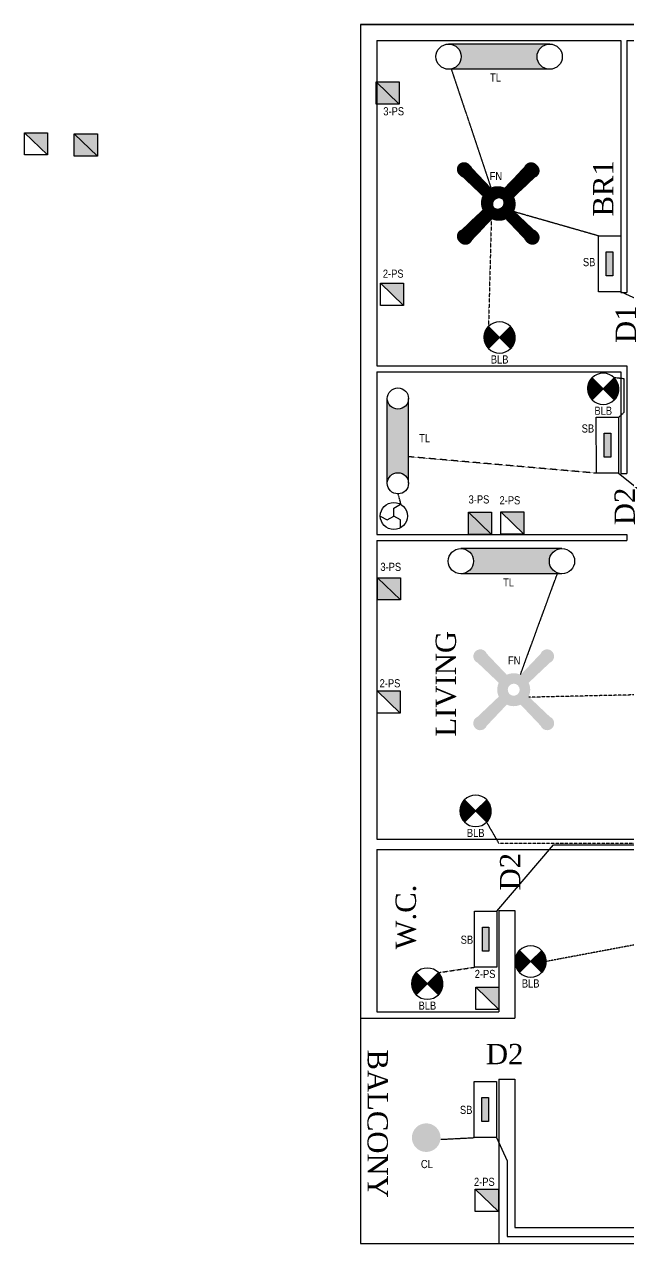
# Model space of a CAD drawing. Header units: inches. Extents: x 633521 to 2450508, y -834496 to 165976.
# Drawn here: x 2402260 to 2409687, y 53959 to 68959 of the extents above; entities that cross this region are included whole.
import ezdxf
from ezdxf.enums import TextEntityAlignment as Align

# ---------------------------------------------------------------- set-up
doc = ezdxf.new("R2010")
doc.units = ezdxf.units.IN
doc.header["$MEASUREMENT"] = 0
for name, pattern in [('ACAD_ISO0 W100', [15, 12, -3]), ('ACAD_ISO02W100', [15, 12, -3]), ('DASHED2', [0.375, 0.25, -0.125])]:
    doc.linetypes.add(name, pattern=pattern)
doc.styles.get("Standard").update_dxf_attribs({"font": 'technic_.ttf'})

# ---------------------------------------------------------------- blocks, each defined once
blk = doc.blocks.new('D-ZIGZAG')
for points in [[(-2.5, 0), (-1.25, -0.72), (0, 0)], [(0, 0), (0, 1.44), (1.25, 2.17)], [(1.25, -2.17), (1.25, -0.72), (0, 0)]]:
    blk.add_lwpolyline(points)
blk = doc.blocks.new('D-LINK')
for p, q in [((4, 1), (-4, 1)), ((4, -1), (-4, -1))]:
    blk.add_line(p, q)
for centre in [(-4, 0), (4, 0)]:
    blk.add_circle(centre, 1)
blk = doc.blocks.new('D-LAMP')
for p, q in [((-1.77, -1.77), (1.77, 1.77)), ((-1.77, 1.77), (1.77, -1.77))]:
    blk.add_line(p, q)
blk.add_circle((0, 0), 2.5)
at = {"color": 2}
blk.add_attdef('INDICATOR-LAMP', text='', height=2.5, dxfattribs=at).set_placement((0, 4.69), align=Align.MIDDLE)

msp = doc.modelspace()

# ---------------------------------------------------------------- hatches: boundary and pattern name
at = {"lineweight": 211, "true_color": 0x000000}
h = msp.add_hatch(color=18, dxfattribs=at)
h.dxf.hatch_style = 1
h.paths.add_polyline_path([(2408717.3, 68406.4, -0.4142136), (2408562, 68561.7, -0.4142136), (2408717.3, 68717), (2407474.7, 68717, -0.4142136), (2407630, 68561.7, -0.4142136), (2407474.7, 68406.4)])
h = msp.add_hatch(color=18, dxfattribs=at)
h.dxf.hatch_style = 1
h.paths.add_polyline_path([(2407474.7, 68717, -0.4142136), (2407630, 68561.7, -0.4142136), (2407474.7, 68406.4), (2408717.3, 68406.4, -0.4142136), (2408562, 68561.7, -0.4142136), (2408717.3, 68717)])
at = {"true_color": 0xed1f24}
h = msp.add_hatch(color=240, dxfattribs=at)
h.dxf.hatch_style = 1
h.paths.add_polyline_path([(2406867, 67977.6), (2406867, 68252), (2406584, 68252)])
at = {"true_color": 0x642165}
h = msp.add_hatch(color=219, dxfattribs=at)
h.dxf.hatch_style = 1
h.paths.add_polyline_path([(2406584, 67977.6), (2406867, 67977.6), (2406584, 68252)])
at = {"true_color": 0x000000}
h = msp.add_hatch(color=18, dxfattribs=at)
h.dxf.hatch_style = 1
h.paths.add_polyline_path([(2406584, 68252), (2406584, 67977.6), (2406867, 67977.6)])
at = {"true_color": 0xed1f24}
h = msp.add_hatch(color=240, dxfattribs=at)
h.dxf.hatch_style = 1
h.paths.add_polyline_path([(2402542.6, 67351.8), (2402542.6, 67626.2), (2402259.6, 67626.2)])
h = msp.add_hatch(color=240, dxfattribs=at)
h.dxf.hatch_style = 1
h.paths.add_polyline_path([(2403156.2, 67337.8), (2403156.2, 67612.3), (2402873.3, 67612.3)])
at = {"true_color": 0x642165}
h = msp.add_hatch(color=219, dxfattribs=at)
h.dxf.hatch_style = 1
h.paths.add_polyline_path([(2402873.3, 67337.8), (2403156.2, 67337.8), (2402873.3, 67612.3)])
at = {"true_color": 0x000000}
h = msp.add_hatch(color=18, dxfattribs=at)
h.dxf.hatch_style = 1
h.paths.add_polyline_path([(2402873.3, 67612.3), (2402873.3, 67337.8), (2403156.2, 67337.8)])
at = {"lineweight": 211, "ltscale": 2, "true_color": 0x000000}
h = msp.add_hatch(dxfattribs=at)
h.set_pattern_fill('ANSI31', color=18, scale=1.161713)
h.set_pattern_definition([(45, (2406725.57171, 30317.9816), (-0.1026819143, 0.1026819143), [])])
h.paths.add_polyline_path([(2407752.3, 67199.9, 1.5172416), (2407642.1, 67086.3), (2407907, 66835.1), (2407928.5, 66823.7), (2407944.5, 66826), (2407980.8, 66850.9), (2408029.7, 66802.1, -0.0468246), (2408039.4, 66811.7), (2407988.2, 66862.9), (2407999.6, 66874.2), (2408012.6, 66894.1), (2408015.5, 66910.6), (2408003.5, 66935)])
h.paths.add_polyline_path([(2408527.1, 67085, 1.5172416), (2408416.9, 67198.6), (2408165.6, 66933.7), (2408154.2, 66912.1), (2408156.5, 66896.2), (2408181.5, 66859.8), (2408132.6, 66811, -0.0468246), (2408142.2, 66801.3), (2408193.4, 66852.4), (2408204.8, 66841.1), (2408224.7, 66828), (2408241.1, 66825.2), (2408265.6, 66837.1)])
h.paths.add_polyline_path([(2408003.5, 66575.1), (2408017, 66598), (2408014.7, 66613.9), (2407989.7, 66650.3), (2408038.6, 66699.1, -0.0468246), (2408029, 66708.9), (2407977.8, 66657.7), (2407966.4, 66669), (2407946.5, 66682.1), (2407930, 66684.9), (2407907, 66675.1), (2407642.1, 66423.8, 1.5172416), (2407752.3, 66310.2)])
h.paths.add_polyline_path([(2408265.6, 66673), (2408242.6, 66686.4), (2408226.7, 66684.2), (2408190.4, 66659.2), (2408141.5, 66708, -0.0468246), (2408131.8, 66698.4), (2408183, 66647.2), (2408171.6, 66635.9), (2408158.6, 66616), (2408155.7, 66599.5), (2408165.6, 66576.4), (2408416.9, 66311.5, 1.5172416), (2408527.1, 66425.1)])
h.paths.add_polyline_path([(2408170.7, 66571.1), (2408165.6, 66576.4), (2408155.7, 66599.5), (2408158.6, 66616), (2408171.6, 66635.9), (2408183, 66647.2), (2408131.8, 66698.4, -0.3603989), (2408038.6, 66699.1), (2407989.7, 66650.3), (2408014.7, 66613.9), (2408017, 66598), (2408003.5, 66575.1), (2408000, 66571.3, 0.2207578)])
h.paths.add_polyline_path([(2408156.5, 66896.2), (2408154.2, 66912.1), (2408165.6, 66933.7), (2408170.7, 66939, 0.2207578), (2408000, 66938.8), (2408003.5, 66935), (2408015.5, 66910.6), (2408012.6, 66894.1), (2407999.6, 66874.2), (2407988.2, 66862.9), (2408039.4, 66811.7, -0.3603989), (2408132.6, 66811), (2408181.5, 66859.8)])
h.paths.add_polyline_path([(2408029.7, 66802.1), (2407980.8, 66850.9), (2407944.5, 66826), (2407928.5, 66823.7), (2407907, 66835.1), (2407901.6, 66840.1, 0.2199741), (2407901.6, 66670), (2407907, 66675.1), (2407930, 66684.9), (2407946.5, 66682.1), (2407966.4, 66669), (2407977.8, 66657.7), (2408029, 66708.9, -0.1727601), (2408012.5, 66755.1, -0.1766406)])
h.paths.add_polyline_path([(2408269.3, 66840.7), (2408265.6, 66837.1), (2408241.1, 66825.2), (2408224.7, 66828), (2408204.8, 66841.1), (2408193.4, 66852.4), (2408142.2, 66801.3, -0.1727601), (2408158.7, 66755.1, -0.1766406), (2408141.5, 66708), (2408190.4, 66659.2), (2408226.7, 66684.2), (2408242.6, 66686.4), (2408265.6, 66673), (2408269.3, 66669.5, 0.2215369)])
at = {"true_color": 0x000000}
h = msp.add_hatch(color=18, dxfattribs=at)
h.dxf.hatch_style = 1
h.paths.add_polyline_path([(2409493.4, 66158.8), (2409493.4, 65864.6), (2409412.5, 65864.6), (2409412.5, 66158.8)])
at = {"true_color": 0xed1f24}
h = msp.add_hatch(color=240, dxfattribs=at)
h.dxf.hatch_style = 1
h.paths.add_polyline_path([(2406920.5, 65501), (2406920.5, 65775.4), (2406637.5, 65775.4)])
at = {"true_color": 0x000000}
h = msp.add_hatch(dxfattribs=at)
h.set_pattern_fill('ANSI31', color=18)
h.set_pattern_definition([(45, (72383.70935, -302.89211), (-0.088388347648, 0.088388347648), [])])
h.paths.add_polyline_path([(2407965, 64970.8), (2408101, 65106.8), (2407965, 65242.8, 0.1989124), (2407908.7, 65106.8, 0.1989124)])
h.paths.add_polyline_path([(2408237, 64970.8, 0.1989124), (2408293.3, 65106.8, 0.1989124), (2408237, 65242.8), (2408101, 65106.8)])
h = msp.add_hatch(dxfattribs=at)
h.set_pattern_fill('ANSI31', color=18)
h.set_pattern_definition([(45, (73657.70935, -933.89211), (-0.088388347648, 0.088388347648), [])])
h.paths.add_polyline_path([(2409239, 64339.8), (2409375, 64475.8), (2409239, 64611.8, 0.1989124), (2409182.7, 64475.8, 0.1989124)])
h.paths.add_polyline_path([(2409511, 64339.8, 0.1989124), (2409567.3, 64475.8, 0.1989124), (2409511, 64611.8), (2409375, 64475.8)])
at = {"lineweight": 211, "true_color": 0x000000}
h = msp.add_hatch(color=18, dxfattribs=at)
h.dxf.hatch_style = 1
h.paths.add_polyline_path([(2406721.2, 63313.2, -1), (2406981.8, 63313.2), (2406981.8, 64355.7, -1), (2406721.2, 64355.7)])
h = msp.add_hatch(color=18, dxfattribs=at)
h.dxf.hatch_style = 1
h.paths.add_polyline_path([(2406721.2, 63313.2, -1), (2406981.8, 63313.2), (2406981.8, 64355.7, -1), (2406721.2, 64355.7)])
at = {"true_color": 0x000000}
h = msp.add_hatch(color=18, dxfattribs=at)
h.dxf.hatch_style = 1
h.paths.add_polyline_path([(2409468.3, 63928.5), (2409468.3, 63634.2), (2409387.4, 63634.2), (2409387.4, 63928.5)])
at = {"true_color": 0xed1f24}
h = msp.add_hatch(color=240, dxfattribs=at)
h.dxf.hatch_style = 1
h.paths.add_polyline_path([(2408003, 62682.6), (2408003, 62957), (2407720, 62957)])
at = {"true_color": 0x642165}
h = msp.add_hatch(color=219, dxfattribs=at)
h.dxf.hatch_style = 1
h.paths.add_polyline_path([(2407720, 62682.6), (2408003, 62682.6), (2407720, 62957)])
at = {"true_color": 0x000000}
h = msp.add_hatch(color=18, dxfattribs=at)
h.dxf.hatch_style = 1
h.paths.add_polyline_path([(2407720, 62957), (2407720, 62682.6), (2408003, 62682.6)])
at = {"true_color": 0xed1f24}
h = msp.add_hatch(color=240, dxfattribs=at)
h.dxf.hatch_style = 1
h.paths.add_polyline_path([(2408399, 62687.3), (2408399, 62961.7), (2408116, 62961.7)])
at = {"lineweight": 211, "true_color": 0x000000}
h = msp.add_hatch(color=18, dxfattribs=at)
h.dxf.hatch_style = 1
h.paths.add_polyline_path([(2408868.3, 62199.2, -0.4142136), (2408712.9, 62354.5, -0.4142136), (2408868.3, 62509.9), (2407625.6, 62509.9, -0.4142136), (2407781, 62354.5, -0.4142136), (2407625.6, 62199.2)])
h = msp.add_hatch(color=18, dxfattribs=at)
h.dxf.hatch_style = 1
h.paths.add_polyline_path([(2407625.6, 62509.9, -0.4142136), (2407781, 62354.5, -0.4142136), (2407625.6, 62199.2), (2408868.3, 62199.2, -0.4142136), (2408712.9, 62354.5, -0.4142136), (2408868.3, 62509.9)])
at = {"true_color": 0xed1f24}
h = msp.add_hatch(color=240, dxfattribs=at)
h.dxf.hatch_style = 1
h.paths.add_polyline_path([(2406884, 61877.1), (2406884, 62151.5), (2406601, 62151.5)])
at = {"true_color": 0x642165}
h = msp.add_hatch(color=219, dxfattribs=at)
h.dxf.hatch_style = 1
h.paths.add_polyline_path([(2406601, 61877.1), (2406884, 61877.1), (2406601, 62151.5)])
at = {"true_color": 0x000000}
h = msp.add_hatch(color=18, dxfattribs=at)
h.dxf.hatch_style = 1
h.paths.add_polyline_path([(2406601, 62151.5), (2406601, 61877.1), (2406884, 61877.1)])
at = {"lineweight": 211, "ltscale": 2, "true_color": 0x000000}
h = msp.add_hatch(color=18, dxfattribs=at)
h.dxf.hatch_style = 1
h.paths.add_polyline_path([(2407830.1, 60440.1, 1.5172416), (2407943.7, 60329.9), (2408195, 60594.8), (2408206.3, 60616.4), (2408204.1, 60632.3), (2408179.1, 60668.6), (2408227.9, 60717.5, -0.0468246), (2408218.3, 60727.2), (2408167.1, 60676), (2408155.8, 60687.4), (2408135.9, 60700.4), (2408119.4, 60703.3), (2408095, 60691.3)])
h.paths.add_polyline_path([(2407945, 61214.9, 1.5172416), (2407831.4, 61104.7), (2408096.3, 60853.4), (2408117.9, 60842), (2408133.8, 60844.3), (2408170.2, 60869.3), (2408219, 60820.5, -0.0468246), (2408228.8, 60830), (2408177.6, 60881.2), (2408188.9, 60892.6), (2408202, 60912.5), (2408204.8, 60929), (2408192.9, 60953.4)])
h.paths.add_polyline_path([(2408454.9, 60691.3), (2408432, 60704.8), (2408416.1, 60702.5), (2408379.7, 60677.5), (2408330.9, 60726.4, -0.0468246), (2408321.2, 60716.8), (2408372.3, 60665.6), (2408361, 60654.2), (2408347.9, 60634.3), (2408345.1, 60617.9), (2408355, 60594.8), (2408606.2, 60329.9, 1.5172416), (2408719.8, 60440.1)])
h.paths.add_polyline_path([(2408357, 60953.4), (2408343.6, 60930.5), (2408345.9, 60914.6), (2408370.8, 60878.2), (2408322, 60829.3, -0.0468246), (2408331.6, 60819.6), (2408382.8, 60870.8), (2408394.1, 60859.4), (2408414, 60846.4), (2408430.5, 60843.5), (2408453.6, 60853.4), (2408718.5, 61104.7, 1.5172416), (2408604.9, 61214.9)])
h.paths.add_polyline_path([(2408458.9, 60858.5), (2408453.6, 60853.4), (2408430.5, 60843.5), (2408414, 60846.4), (2408394.1, 60859.4), (2408382.8, 60870.8), (2408331.6, 60819.6, -0.3603989), (2408330.9, 60726.4), (2408379.7, 60677.5), (2408416.1, 60702.5), (2408432, 60704.8), (2408454.9, 60691.3), (2408458.7, 60687.8, 0.2207578)])
h.paths.add_polyline_path([(2408133.8, 60844.3), (2408117.9, 60842), (2408096.3, 60853.4), (2408091, 60858.5, 0.2207578), (2408091.2, 60687.8), (2408095, 60691.3), (2408119.4, 60703.3), (2408135.9, 60700.4), (2408155.8, 60687.4), (2408167.1, 60676), (2408218.3, 60727.2, -0.3603989), (2408219, 60820.5), (2408170.2, 60869.3)])
h.paths.add_polyline_path([(2408227.9, 60717.5), (2408179.1, 60668.6), (2408204.1, 60632.3), (2408206.3, 60616.4), (2408195, 60594.8), (2408189.9, 60589.4, 0.2199741), (2408360, 60589.4), (2408355, 60594.8), (2408345.1, 60617.9), (2408347.9, 60634.3), (2408361, 60654.2), (2408372.3, 60665.6), (2408321.2, 60716.8, -0.1727601), (2408275, 60700.3, -0.1766406)])
h.paths.add_polyline_path([(2408189.4, 60957.1), (2408192.9, 60953.4), (2408204.8, 60929), (2408202, 60912.5), (2408188.9, 60892.6), (2408177.6, 60881.2), (2408228.8, 60830, -0.1727601), (2408275, 60846.5, -0.1766406), (2408322, 60829.3), (2408370.8, 60878.2), (2408345.9, 60914.6), (2408343.6, 60930.5), (2408357, 60953.4), (2408360.6, 60957.1, 0.2215369)])
at = {"true_color": 0xed1f24}
h = msp.add_hatch(color=240, dxfattribs=at)
h.dxf.hatch_style = 1
h.paths.add_polyline_path([(2406877.5, 60483.8), (2406877.5, 60758.2), (2406594.5, 60758.2)])
at = {"true_color": 0x000000}
h = msp.add_hatch(dxfattribs=at)
h.set_pattern_fill('ANSI31', color=18)
h.set_pattern_definition([(45, (72089.20935, -6127.89211), (-0.088388347648, 0.088388347648), [])])
h.paths.add_polyline_path([(2407670.5, 59145.8), (2407806.5, 59281.8), (2407670.5, 59417.8, 0.1989124), (2407614.2, 59281.8, 0.1989124)])
h.paths.add_polyline_path([(2407942.5, 59145.8, 0.1989124), (2407998.8, 59281.8, 0.1989124), (2407942.5, 59417.8), (2407806.5, 59281.8)])
h = msp.add_hatch(color=18, dxfattribs=at)
h.dxf.hatch_style = 1
h.paths.add_polyline_path([(2407970.6, 57850.8), (2407970.6, 57556.6), (2407889.7, 57556.6), (2407889.7, 57850.8)])
h = msp.add_hatch(dxfattribs=at)
h.set_pattern_fill('ANSI31', color=18)
h.set_pattern_definition([(45, (72765.20935, -7979.89211), (-0.088388347648, 0.088388347648), [])])
h.paths.add_polyline_path([(2408346.5, 57293.8), (2408482.5, 57429.8), (2408346.5, 57565.8, 0.1989124), (2408290.2, 57429.8, 0.1989124)])
h.paths.add_polyline_path([(2408618.5, 57293.8, 0.1989124), (2408674.8, 57429.8, 0.1989124), (2408618.5, 57565.8), (2408482.5, 57429.8)])
h = msp.add_hatch(dxfattribs=at)
h.set_pattern_fill('ANSI31', color=18)
h.set_pattern_definition([(45, (71495.20935, -8252.89211), (-0.088388347648, 0.088388347648), [])])
h.paths.add_polyline_path([(2407076.5, 57020.8), (2407212.5, 57156.8), (2407076.5, 57292.8, 0.1989124), (2407020.2, 57156.8, 0.1989124)])
h.paths.add_polyline_path([(2407348.5, 57020.8, 0.1989124), (2407404.8, 57156.8, 0.1989124), (2407348.5, 57292.8), (2407212.5, 57156.8)])
at = {"true_color": 0xed1f24}
h = msp.add_hatch(color=240, dxfattribs=at)
h.dxf.hatch_style = 1
h.paths.add_polyline_path([(2408090.5, 56839.3), (2408090.5, 57113.7), (2407807.5, 57113.7)])
at = {"true_color": 0x000000}
h = msp.add_hatch(color=18, dxfattribs=at)
h.dxf.hatch_style = 1
h.paths.add_polyline_path([(2407965.1, 55754.3), (2407965.1, 55460.1), (2407884.2, 55460.1), (2407884.2, 55754.3)])
at = {"lineweight": 211, "true_color": 0xf8d731}
msp.add_hatch(color=40, dxfattribs=at).paths.add_polyline_path([(2407023.3, 55262.4, 1), (2407375.5, 55262.4, 1)])
at = {"true_color": 0xed1f24}
h = msp.add_hatch(color=240, dxfattribs=at)
h.dxf.hatch_style = 1
h.paths.add_polyline_path([(2408086, 54355.8), (2408086, 54630.2), (2407803, 54630.2)])

# ---------------------------------------------------------------- linework, layer by layer
at = {"color": 18, "true_color": 0x000000}
for p, q in [((2406390.2, 68958.7), (2422390.2, 68958.7)), ((2422390.2, 68958.7), (2406390.2, 68958.7)), ((2406390.2, 68958.7), (2406390.2, 53958.7)), ((2406590.2, 68758.7), (2409590.2, 68758.7)), ((2406590.2, 68758.7), (2406590.2, 64758.7)), ((2409590.2, 68758.7), (2409590.2, 65658.7)), ((2409665.2, 68758.7), (2411252.7, 68758.7)), ((2409665.2, 68758.7), (2409665.2, 65658.7)), ((2406584, 68252), (2406867, 67977.6)), ((2402259.6, 67626.2), (2402542.6, 67351.8)), ((2402873.3, 67612.3), (2403156.2, 67337.8)), ((2406637.5, 65775.4), (2406920.5, 65501)), ((2409590.2, 65658.7), (2409665.2, 65658.7)), ((2406590.2, 64758.7), (2409665.2, 64758.7)), ((2406590.2, 64683.7), (2409590.2, 64683.7)), ((2406590.2, 64683.7), (2406590.2, 62683.7)), ((2409590.2, 64683.7), (2409590.2, 63433.7)), ((2409665.2, 64758.7), (2409665.2, 63433.7)), ((2409590.2, 63433.7), (2409665.2, 63433.7)), ((2407720, 62957), (2408003, 62682.6)), ((2408116, 62961.7), (2408399, 62687.3)), ((2406590.2, 62683.7), (2409665.2, 62683.7)), ((2406590.2, 62608.7), (2409665.2, 62608.7)), ((2406590.2, 62608.7), (2406590.2, 58933.7)), ((2409665.2, 62683.7), (2409665.2, 62608.7)), ((2406601, 62151.5), (2406884, 61877.1)), ((2406594.5, 60758.2), (2406877.5, 60483.8)), ((2406590.2, 58933.7), (2412165.2, 58933.7)), ((2406590.2, 58808.7), (2406590.2, 56808.7)), ((2406590.2, 58808.7), (2412165.2, 58808.7)), ((2408090.2, 58058.7), (2408090.2, 56808.7)), ((2408090.2, 58058.7), (2408290.2, 58058.7)), ((2408290.2, 58058.7), (2408290.2, 56733.7)), ((2407807.5, 57113.7), (2408090.5, 56839.3)), ((2406390.2, 56733.7), (2408090.2, 56733.7)), ((2406590.2, 56808.7), (2408090.2, 56808.7)), ((2408090.2, 56733.7), (2408290.2, 56733.7)), ((2408090.2, 55983.7), (2408090.2, 53958.7)), ((2408090.2, 55983.7), (2408290.2, 55983.7)), ((2408290.2, 55983.7), (2408290.2, 54158.7)), ((2407803, 54630.2), (2408086, 54355.8)), ((2408290.2, 54158.7), (2413065.2, 54158.7)), ((2406390.2, 53958.7), (2422390.2, 53958.7))]:
    msp.add_line(p, q, dxfattribs=at)
at = {"color": 152, "linetype": 'DASHED2', "lineweight": 30, "true_color": 0x2776bb}
for p, q in [((2408001.5, 66937.7), (2407510.3, 68410.5)), ((2409315.8, 66356.3), (2408264.5, 66656.9)), ((2407999.6, 66570.8), (2407965, 65242.8)), ((2409290.7, 63436.7), (2406981.8, 63639.7)), ((2408358.8, 60961.5), (2408814.9, 62208.6)), ((2409799.9, 60710.5), (2408459.8, 60680.5))]:
    msp.add_line(p, q, dxfattribs=at)
at = {"color": 152, "linetype": 'ACAD_ISO02W100', "lineweight": 30, "true_color": 0x2776bb}
msp.add_line((2406851.5, 63182.9), (2406884.8, 63054.2), dxfattribs=at)
at = {"color": 18, "true_color": 0x000000}
for points in [[(2406584, 68252), (2406867, 68252), (2406867, 67977.6), (2406584, 67977.6)], [(2402259.6, 67626.2), (2402542.6, 67626.2), (2402542.6, 67351.8), (2402259.6, 67351.8)], [(2402873.3, 67612.3), (2403156.2, 67612.3), (2403156.2, 67337.8), (2402873.3, 67337.8)], [(2409590.2, 66356.3), (2409590.2, 65667.1), (2409315.8, 65667.1), (2409315.8, 66356.3)], [(2409493.4, 66158.8), (2409493.4, 65864.6), (2409412.5, 65864.6), (2409412.5, 66158.8)], [(2406637.5, 65775.4), (2406920.5, 65775.4), (2406920.5, 65501), (2406637.5, 65501)], [(2409565, 64126), (2409565, 63436.7), (2409290.7, 63436.7), (2409290.6, 64126)], [(2409468.3, 63928.5), (2409468.3, 63634.2), (2409387.4, 63634.2), (2409387.4, 63928.5)], [(2407720, 62957), (2408003, 62957), (2408003, 62682.6), (2407720, 62682.6)], [(2408116, 62961.7), (2408399, 62961.7), (2408399, 62687.3), (2408116, 62687.3)], [(2406601, 62151.5), (2406884, 62151.5), (2406884, 61877.1), (2406601, 61877.1)], [(2406594.5, 60758.2), (2406877.5, 60758.2), (2406877.5, 60483.8), (2406594.5, 60483.8)], [(2408067.3, 58048.3), (2408067.3, 57359.1), (2407793, 57359.1), (2407793, 58048.3)], [(2407970.6, 57850.8), (2407970.6, 57556.6), (2407889.7, 57556.6), (2407889.7, 57850.8)], [(2407807.5, 57113.7), (2408090.5, 57113.7), (2408090.5, 56839.3), (2407807.5, 56839.3)], [(2408061.8, 55951.8), (2408061.8, 55262.6), (2407787.5, 55262.6), (2407787.5, 55951.8)], [(2407965.1, 55754.3), (2407965.1, 55460.1), (2407884.2, 55460.1), (2407884.2, 55754.3)], [(2407803, 54630.2), (2408086, 54630.2), (2408086, 54355.8), (2407803, 54355.8)]]:
    msp.add_lwpolyline(points, close=True, dxfattribs=at)
at = {"color": 240, "lineweight": 30, "true_color": 0xed1f24}
for points in [[(2409596.2, 65667.1), (2411631.7, 64732.6), (2414333.7, 64732.6), (2414333.7, 61609.1), (2413682.1, 61609.1), (2413620.2, 61582.7)], [(2409565, 63436.7), (2410028.5, 63062.5), (2413614.2, 60913.5)], [(2408067.3, 58048.3), (2408763, 58865), (2412602, 58865), (2413614.2, 60712)]]:
    msp.add_lwpolyline(points, dxfattribs=at)
at = {"color": 152, "linetype": 'ACAD_ISO02W100', "lineweight": 30, "true_color": 0x2776bb}
msp.add_lwpolyline([(2409565, 64126), (2409633.5, 64185.9), (2409633.5, 64596.9), (2409511, 64611.8)], dxfattribs=at)
at = {"color": 240, "linetype": 'ByBlock', "lineweight": 30, "true_color": 0xed1f24}
msp.add_lwpolyline([(2408061.8, 55262.6), (2408195.9, 54978.3), (2408195.9, 54044.6), (2413138.3, 54044.6), (2413138.3, 59382.7), (2413614.2, 60525.2)], dxfattribs=at)
at = {"color": 152, "linetype": 'DASHED2', "lineweight": 30, "true_color": 0x2776bb}
for points in [[(2411463.5, 59128.6), (2411215.8, 58882.3), (2408094.4, 58882.3), (2407942.5, 59145.8)], [(2410239.1, 57723.8), (2408674.8, 57429.8)], [(2407348.5, 57292.8), (2407793, 57359.1)]]:
    msp.add_lwpolyline(points, dxfattribs=at)
at = {"color": 152, "linetype": 'ACAD_ISO0 W100', "lineweight": 30, "true_color": 0x2776bb}
msp.add_lwpolyline([(2407381, 55241.7), (2407787.5, 55262.6)], dxfattribs=at)
at = {"color": 18, "true_color": 0x000000}
msp.add_circle((2406801.5, 62909.9), 166.8, dxfattribs=at)

# ---------------------------------------------------------------- block references
for name, p, xscale, yscale, zscale in [('D-LINK', (2408096, 68561.7), 155.3265515730612, 155.3265515730612, 155.3265515730612), ('D-LAMP', (2408101, 65106.8), -76.93321779330162, 76.93321779330162, 76.93321779330162), ('D-LAMP', (2409375, 64475.8), -76.93321779330162, 76.93321779330162, 76.93321779330162), ('D-ZIGZAG', (2406801.5, 62909.9), 66.66848819812472, 66.66848819812472, 66.66848819812472), ('D-LINK', (2408246.9, 62354.5), 155.3265515730612, 155.3265515730612, 155.3265515730612), ('D-LAMP', (2407806.5, 59281.8), -76.93321779330162, 76.93321779330162, 76.93321779330162), ('D-LAMP', (2408482.5, 57429.8), -76.93321779330162, 76.93321779330162, 76.93321779330162), ('D-LAMP', (2407212.5, 57156.8), -76.93321779330162, 76.93321779330162, 76.93321779330162)]:
    msp.add_blockref(name, p, dxfattribs=dict(at, xscale=xscale, yscale=yscale, zscale=zscale))
at = {"color": 18, "true_color": 0x000000, "xscale": 130.3173050672861, "yscale": 130.3173050672861, "zscale": 130.3173050672861, "rotation": 270}
msp.add_blockref('D-LINK', (2406851.5, 63834.5), dxfattribs=at)

# ---------------------------------------------------------------- texts
at = {"color": 18, "true_color": 0x000000, "char_height": 100, "attachment_point": 1}
for s, width, insert in [('{\\C256;TL}', 4737.5, (2407984.1, 68354.7)), ('{\\C256;3-PS}', 4737.5, (2406671.7, 67939.7)), ('{\\C256;FN}', 4737.5, (2407979.2, 67142.5)), ('{\\C256;SB}', 4737.5, (2409125.7, 66083.9)), ('{\\C256;2-PS}', 4737.5, (2406666.2, 65941.9)), ('{\\C7;BLB}', 425.5, (2407993.4, 64886.4)), ('{\\C7;BLB}', 425.5, (2409267.4, 64255.4)), ('{\\C256;TL}', 4737.5, (2407113.2, 63917.5)), ('{\\C256;SB}', 4737.5, (2409110.4, 64037.3)), ('{\\C256;3-PS}', 4737.5, (2407720.2, 63164.7)), ('{\\C256;2-PS}', 4737.5, (2408100.7, 63153.9)), ('{\\C256;3-PS}', 4737.5, (2406636.2, 62334.7)), ('{\\C256;TL}', 4737.5, (2408144.4, 62144)), ('{\\C256;FN}', 4737.5, (2408204.7, 61184.5)), ('{\\C256;2-PS}', 4737.5, (2406626.3, 60902.3)), ('{\\C7;BLB}', 425.5, (2407698.9, 59061.4)), ('{\\C256;SB}', 4737.5, (2407623.2, 57747.8)), ('{\\C256;2-PS}', 4737.5, (2407795.8, 57326.2)), ('{\\C7;BLB}', 425.5, (2408374.9, 57209.4)), ('{\\C7;BLB}', 425.5, (2407104.9, 56936.4)), ('{\\C256;SB}', 4737.5, (2407614, 55654.3)), ('{\\C256;CL}', 4737.5, (2407134.2, 54987.5)), ('{\\C256;2-PS}', 4737.5, (2407786.2, 54768.9))]:
    msp.add_mtext_dynamic_manual_height_columns(s, width=width, gutter_width=1250, heights=[0], dxfattribs=dict(at, insert=insert))
at = {"color": 18, "true_color": 0x000000, "char_height": 250, "width": 2657.208, "attachment_point": 1}
for s, insert, rotation in [('{\\fTimes New Roman|b0|i0|c0|p18;BR1}', (2409250.6, 66595.1), 90.00709), ('{\\fTimes New Roman|b0|i0|c0|p18;D1}', (2409528.3, 65038.5), 90.00709), ('{\\fTimes New Roman|b0|i0|c0|p18;D2}', (2409514, 62797.4), 90.00709), ('{\\fTimes New Roman|b0|i0|c0|p18;LIVING}', (2407315.3, 60195.9), 90.00709), ('{\\fTimes New Roman|b0|i0|c0|p18;D2}', (2408106.2, 58303.7), 90.00709), ('{\\fTimes New Roman|b0|i0|c0|p18;W.C.}', (2406822.8, 57577.6), 90.00709), ('{\\fTimes New Roman|b0|i0|c0|p18;D2}', (2407933.3, 56416), 0.00709), ('{\\fTimes New Roman|b0|i0|c0|p18;BALCONY}', (2406728.2, 56347), 270.00709)]:
    msp.add_mtext(s, dxfattribs=dict(at, insert=insert, rotation=rotation))

doc.saveas('drawing.dxf')
